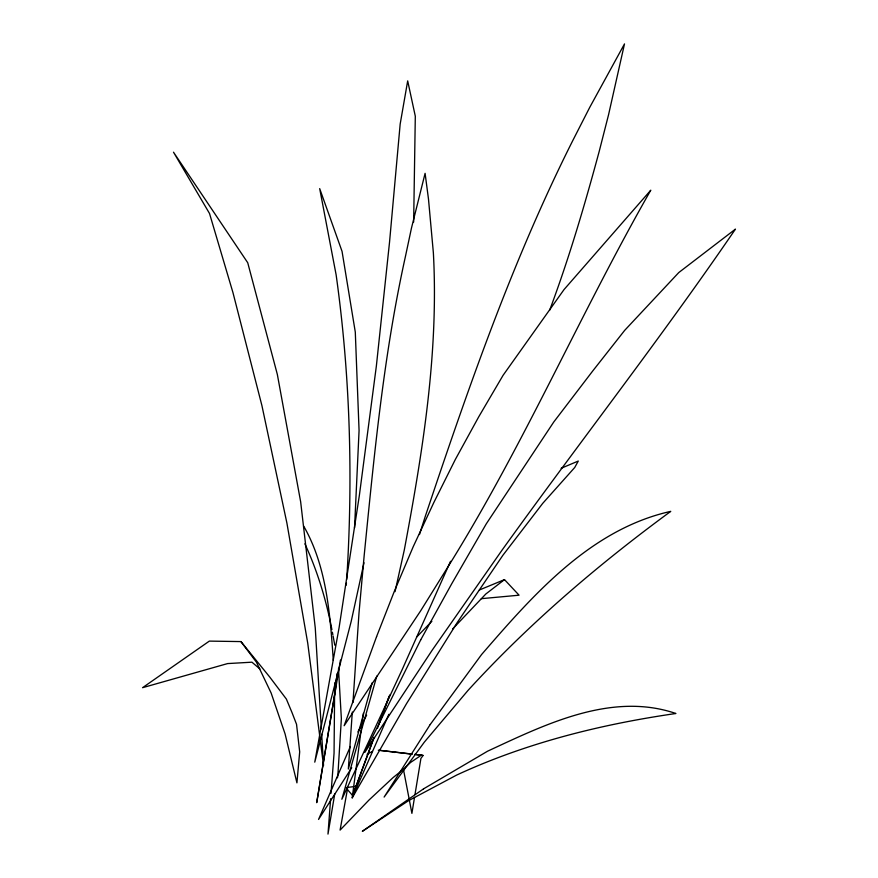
<?xml version="1.0" encoding="UTF-8"?>
<svg xmlns="http://www.w3.org/2000/svg" width="878" height="878" viewBox="0 0 878 878"><rect width="100%" height="100%" fill="white"/><g stroke="black" fill="none" stroke-linecap="round" stroke-linejoin="round"><path stroke-width="1.32" d="M334.705 682.985L334.057 753.159L331.039 793.273M346.711 579.392C353.132 477.731 350.245 375.652 336.12 274.781L319.691 188.616L342.047 251.371L355.294 332.093L359.069 430.56L354.547 527.919M413.648 222.057L415.305 116.214L407.688 80.886L400.17 124.072L389.547 242.054L376.355 366.093L359.387 495.258L339.084 627.704L314.763 762.159L351.189 621.415L363.997 562.765M337.953 773.946L341.366 718.676L338.48 668.674M352.308 712.014L348.346 769.007L372.261 682.634M352.967 702.51L358.992 613.118L364.194 555.335C374.171 455.232 383.675 354.679 405.471 256.299L411.464 228.104L425.095 173.339L428.486 199.065L433.359 252.688C438.813 352.682 422.636 452.203 404.264 550.144L395.034 591.651M330.633 798.717L327.977 834.1L334.748 793.899M337.075 673.492L335.407 689.856L316.706 802.679L340.455 660.058M346.195 585.209L346.426 582.981M561.141 468.281L578.284 461.049L574.728 467.491L542.725 503.357L502.907 555.247L457.405 622.272L406.591 703.552L352.21 797.85L363.349 713.331M337.448 777.82L337.865 775.274M414.537 797.279L411.903 813.368L403.452 769.402M414.976 794.601L420.924 758.394L423.174 755.409L414.646 754.367M347.545 788.642L340.093 830.083L368.936 800.099L393.146 777.524L402.135 770.346M376.805 676.06L341.849 799.265L402.036 669.903L450.535 561.283M419.464 534.548L425.38 516.066C468.095 388.636 512.203 261.029 572.697 140.732L589.687 107.456L624.499 43.9L608.542 114.82L599.279 151.115C584.781 204.772 569.12 258.187 549.628 310.274M346.667 788.663L352.627 795.545L373.907 737.696M379.109 723.56L389.042 696.572M352.627 795.545L374.105 737.432M377.419 728.433L389.711 695.014M352.21 797.85L388.833 714.33M350.41 746.443L318.549 819.437L351.738 767.734M357.862 731.989L366.631 715.175M416.896 636.813L431.866 621.306M452.521 629.065L485.819 594L504.499 579.623L519.074 595.196L481.342 598.675M403.068 769.468L410.575 762.455L421.385 755.146M367.081 754.301L372.415 751.425M479.355 590.005L504.499 579.623M345.822 787.676L356.139 786.282M240.945 641.588L256.453 662.221L271.137 693.016L285.076 733.887L296.929 782.869L299.683 751.864L296.534 724.284L292.034 712.629L286.371 699.064L269.612 676.883L240.945 641.588L209.348 641.105L142.554 687.693L227.6 663.581L251.942 662.188L259.888 668.948M378.286 750.174L411.958 754.059M379.417 750.328L412.144 754.158M416.117 754.619L422.746 755.376M393.585 752.018L394.376 752.49M303.722 526.196C326.835 566.475 330.128 614.907 333.311 660.355M304.875 543.833C317.474 571.007 326.254 600.245 331.906 629.636M333.102 636.056L334.781 645.154M332.378 632.193L332.861 634.761M321.348 728.839L315.268 627.979L300.649 501.755L277.338 374.434L247.728 262.731L173.504 152.19L209.524 213.508L232.944 292.561L261.907 405.57L286.897 523.058L307.739 643.179L323.543 765.506L321.666 734.271M376.596 636.583L344.143 725.722L420.617 610.879L447.659 567.331C523.431 446.046 579.93 314.236 650.785 190.197L564.049 289.553L503.094 375.29L478.795 416.71L455.353 459.435L433.82 502.556L413.253 546.621L394.266 591.487L376.596 636.583M420.727 639.832L364.743 752.49L432.261 650.071L502.007 550.199C579.184 442.688 660.761 338.436 735.446 229.114L678.771 272.564L624.686 330.358L592.573 371.174L553.798 421.945L486.291 523.826L451.687 583.837L420.727 639.832M430.209 724.526L384.114 797.081L424.403 742.042L467.996 690.437C528.984 623.665 597.929 564.795 670.748 511.369C590.323 529.346 533.133 594.988 481.605 654.505L430.209 724.526M423.536 788.861L362.329 831.323L408.38 800.769L456.659 775.065C525.977 742.942 600.53 724.383 675.906 713.496C611.439 691.48 545.084 724.515 487.608 751.184L423.536 788.861"/></g></svg>
